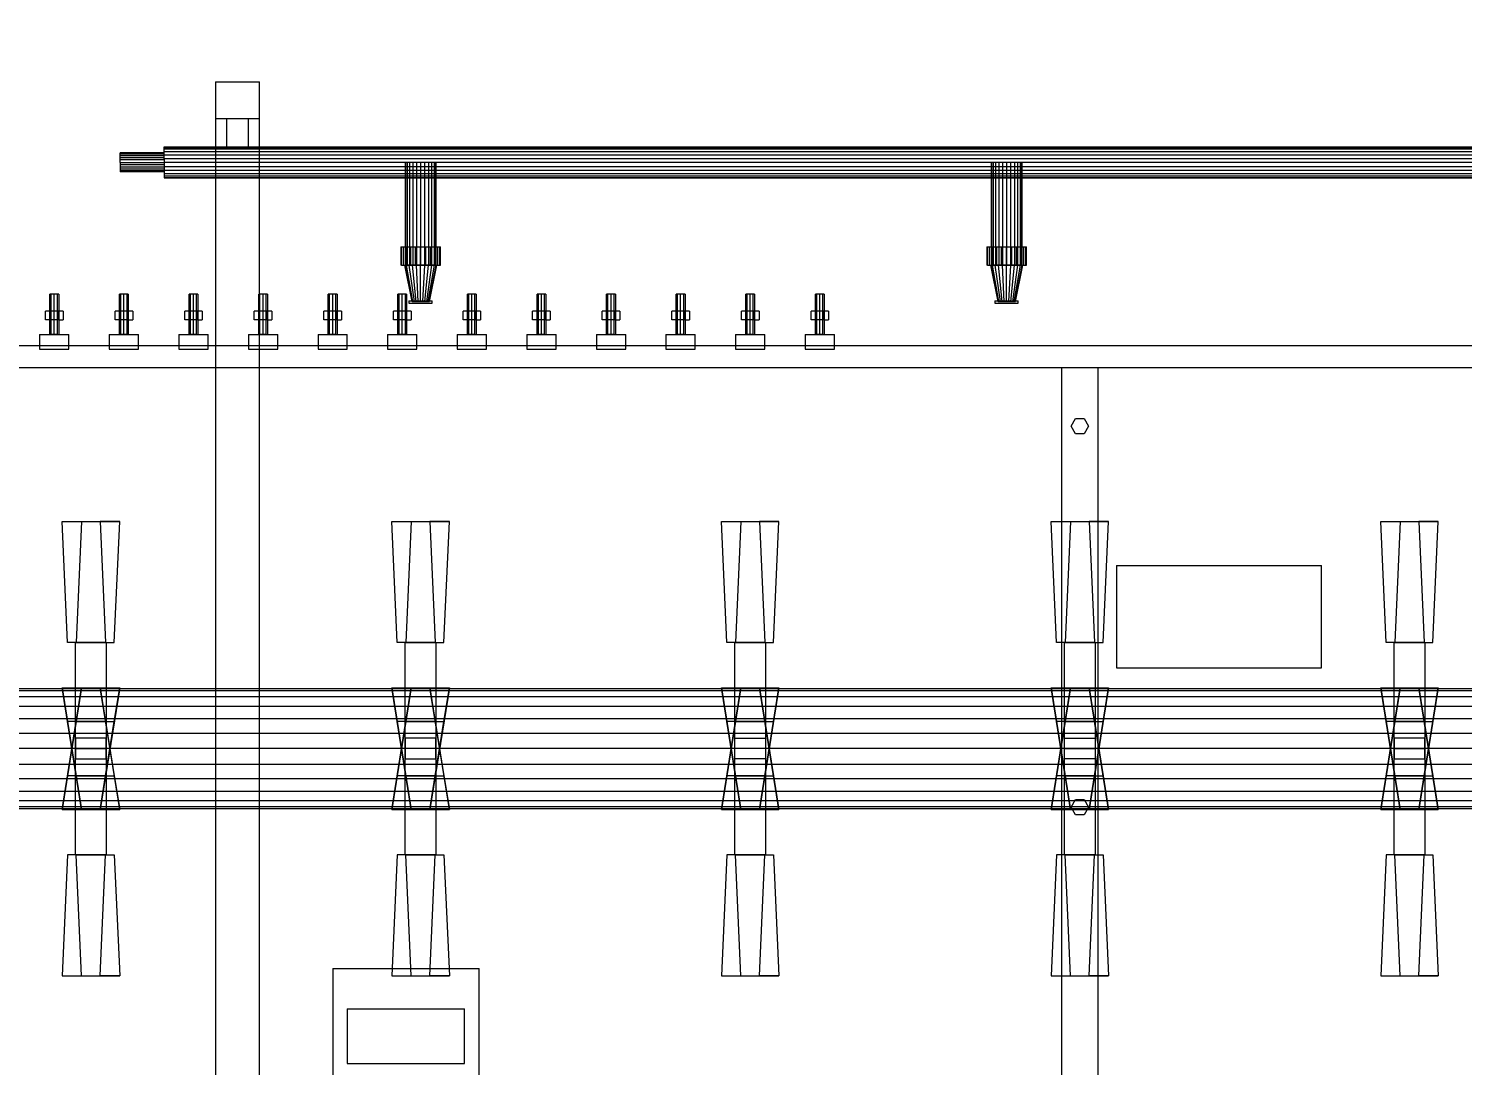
# Model space of a CAD drawing. Header units: millimetres. Extents: x -191664 to 191490, y -197311 to 10263.
# Drawn here: x 3140 to 5097, y -82882 to -81467 of the extents above; entities that cross this region are included whole.
import ezdxf

# ---------------------------------------------------------------- set-up
doc = ezdxf.new("R2010")
doc.units = ezdxf.units.MM
doc.layers.add('DET_mezcladora_lateral', color=7, linetype='Continuous', lineweight=0)
doc.layers.add('R15_COTAS_TRANSPORTE_P', color=1, linetype='Continuous', lineweight=0)
doc.dimstyles.new('PLANTA_20', dxfattribs={"dimtxt": 50, "dimasz": 30, "dimexe": 30, "dimexo": 16, "dimgap": 20, "dimtad": 1, "dimtih": 1, "dimtoh": 1, "dimdec": 1, "dimzin": 0, "dimdsep": 46, "dimcen": 0.09, "dimadec": 0, "dimazin": 0, "dimtfac": 1, "dimtdec": 4, "dimtofl": 0, "dimtmove": 0, "dimatfit": 3, "dimfxl": 1, "dimtolj": 1, "dimtzin": 0, "dimarcsym": 0})

# ---------------------------------------------------------------- blocks, each defined once
blk = doc.blocks.new('*D133')
at = {"layer": 'Defpoints', "color": 0, "transparency": 16777216}
for p in [(439.7, -194148), (217.9, -194406.1), (-500, -194490), (-500, -194490), (500, -194490)]:
    blk.add_point(p, dxfattribs=at)
at = {"layer": 'R15_COTAS_TRANSPORTE_P', "color": 0, "lineweight": -2, "transparency": 16777216}
blk.add_arc((-500, -194490), 722.8, 2.3783, 17.6217, dxfattribs=at)
at = {"layer": 'R15_COTAS_TRANSPORTE_P', "color": 0, "transparency": 16777216}
for points in [[(184.1, -194272.8), (193.6, -194269.6), (179.2, -194242.8)], [(227.1, -194459.9), (217.2, -194460.1), (222.8, -194490)]]:
    blk.add_solid(points, dxfattribs=at)

msp = doc.modelspace()

# ---------------------------------------------------------------- linework, layer by layer
at = {"layer": 'DET_mezcladora_lateral', "color": 139, "true_color": 0x344b58}
for p, q in [((3395, -81540), (3455, -81540)), ((3395, -81540), (3395, -81590)), ((3455, -81590), (3455, -81540)), ((3395, -81590), (3455, -81590)), ((3395, -81590), (3395, -84180)), ((3455, -84180), (3455, -81590)), ((3659, -81839), (3691, -81839)), ((3659, -81839), (3659, -81842)), ((3659, -81842), (3691, -81842)), ((3691, -81842), (3691, -81839)), ((4459, -81839), (4491, -81839)), ((4459, -81839), (4459, -81842)), ((4459, -81842), (4491, -81842)), ((4491, -81842), (4491, -81839)), ((3555, -82750), (3755, -82750)), ((3555, -82750), (3555, -82920)), ((3755, -82920), (3755, -82750))]:
    msp.add_line(p, q, dxfattribs=at)
at = {"layer": 'DET_mezcladora_lateral', "color": 8, "true_color": 0x71848d}
for p, q in [((3410, -81590), (3440, -81590)), ((3410, -81590), (3410, -81628.8)), ((3440, -81628.8), (3440, -81590)), ((3410, -81628.8), (3440, -81628.8))]:
    msp.add_line(p, q, dxfattribs=at)
at = {"layer": 'DET_mezcladora_lateral', "color": 134, "true_color": 0x238fa9}
for p, q in [((3325, -81629.52), (3325, -81628.8)), ((3325, -81628.8), (6375, -81628.8)), ((3325, -81631.64), (3325, -81629.52)), ((3325, -81629.52), (6375, -81629.52)), ((3325, -81635.01), (3325, -81631.64)), ((3325, -81631.64), (6375, -81631.64)), ((3325, -81639.4), (3325, -81635.01)), ((3325, -81635.01), (6375, -81635.01)), ((3325, -81644.51), (3325, -81639.4)), ((3325, -81639.4), (6375, -81639.4)), ((3325, -81644.51), (3325, -81650)), ((3325, -81644.51), (6375, -81644.51)), ((3325, -81650), (3325, -81655.49)), ((6375, -81650), (3325, -81650)), ((3654.52, -81650), (3653.8, -81650)), ((3653.8, -81650), (3653.8, -81790)), ((3656.64, -81650), (3654.52, -81650)), ((3654.52, -81650), (3654.52, -81790)), ((3660.01, -81650), (3656.64, -81650)), ((3656.64, -81650), (3656.64, -81790)), ((3664.4, -81650), (3660.01, -81650)), ((3660.01, -81650), (3660.01, -81790)), ((3669.51, -81650), (3664.4, -81650)), ((3664.4, -81650), (3664.4, -81790)), ((3675, -81650), (3669.51, -81650)), ((3669.51, -81650), (3669.51, -81790)), ((3680.49, -81650), (3675, -81650)), ((3675, -81650), (3675, -81790)), ((3685.6, -81650), (3680.49, -81650)), ((3680.49, -81650), (3680.49, -81790)), ((3689.99, -81650), (3685.6, -81650)), ((3685.6, -81650), (3685.6, -81790)), ((3693.36, -81650), (3689.99, -81650)), ((3689.99, -81650), (3689.99, -81790)), ((3695.48, -81650), (3693.36, -81650)), ((3693.36, -81650), (3693.36, -81790)), ((3695.48, -81650), (3696.2, -81650)), ((3695.48, -81650), (3695.48, -81790)), ((3696.2, -81790), (3696.2, -81650)), ((4454.52, -81650), (4453.8, -81650)), ((4453.8, -81650), (4453.8, -81790)), ((4456.64, -81650), (4454.52, -81650)), ((4454.52, -81650), (4454.52, -81790)), ((4460.01, -81650), (4456.64, -81650)), ((4456.64, -81650), (4456.64, -81790)), ((4464.4, -81650), (4460.01, -81650)), ((4460.01, -81650), (4460.01, -81790)), ((4469.51, -81650), (4464.4, -81650)), ((4464.4, -81650), (4464.4, -81790)), ((4475, -81650), (4469.51, -81650)), ((4469.51, -81650), (4469.51, -81790)), ((4480.49, -81650), (4475, -81650)), ((4475, -81650), (4475, -81790)), ((4485.6, -81650), (4480.49, -81650)), ((4480.49, -81650), (4480.49, -81790)), ((4489.99, -81650), (4485.6, -81650)), ((4485.6, -81650), (4485.6, -81790)), ((4493.36, -81650), (4489.99, -81650)), ((4489.99, -81650), (4489.99, -81790)), ((4495.48, -81650), (4493.36, -81650)), ((4493.36, -81650), (4493.36, -81790)), ((4495.48, -81650), (4496.2, -81650)), ((4495.48, -81650), (4495.48, -81790)), ((4496.2, -81790), (4496.2, -81650)), ((3325, -81655.49), (3325, -81660.6)), ((3325, -81655.49), (6375, -81655.49)), ((3325, -81660.6), (3325, -81664.99)), ((3325, -81660.6), (6375, -81660.6)), ((3325, -81664.99), (3325, -81668.36)), ((3325, -81664.99), (6375, -81664.99)), ((3325, -81668.36), (3325, -81670.48)), ((3325, -81668.36), (6375, -81668.36)), ((3325, -81670.48), (3325, -81671.2)), ((3325, -81670.48), (6375, -81670.48)), ((3325, -81671.2), (6375, -81671.2)), ((3654.52, -81790), (3653.8, -81790)), ((3656.64, -81790), (3654.52, -81790)), ((3660.01, -81790), (3656.64, -81790)), ((3664.4, -81790), (3660.01, -81790)), ((3669.51, -81790), (3664.4, -81790)), ((3675, -81790), (3669.51, -81790)), ((3680.49, -81790), (3675, -81790)), ((3685.6, -81790), (3680.49, -81790)), ((3689.99, -81790), (3685.6, -81790)), ((3693.36, -81790), (3689.99, -81790)), ((3695.48, -81790), (3693.36, -81790)), ((3696.2, -81790), (3695.48, -81790)), ((4454.52, -81790), (4453.8, -81790)), ((4456.64, -81790), (4454.52, -81790)), ((4460.01, -81790), (4456.64, -81790)), ((4464.4, -81790), (4460.01, -81790)), ((4469.51, -81790), (4464.4, -81790)), ((4475, -81790), (4469.51, -81790)), ((4480.49, -81790), (4475, -81790)), ((4485.6, -81790), (4480.49, -81790)), ((4489.99, -81790), (4485.6, -81790)), ((4493.36, -81790), (4489.99, -81790)), ((4495.48, -81790), (4493.36, -81790)), ((4496.2, -81790), (4495.48, -81790))]:
    msp.add_line(p, q, dxfattribs=at)
at = {"layer": 'DET_mezcladora_lateral', "color": 9, "true_color": 0xb9c5c9}
for p, q in [((3265, -81637.44), (3265, -81637)), ((3325, -81637), (3265, -81637)), ((3265, -81638.74), (3265, -81637.44)), ((3325, -81637.44), (3265, -81637.44)), ((3265, -81640.81), (3265, -81638.74)), ((3325, -81638.74), (3265, -81638.74)), ((3265, -81643.5), (3265, -81640.81)), ((3325, -81640.81), (3265, -81640.81)), ((3265, -81646.64), (3265, -81643.5)), ((3325, -81643.5), (3265, -81643.5)), ((3265, -81650), (3265, -81646.64)), ((3325, -81646.64), (3265, -81646.64)), ((3265, -81650), (3265, -81653.36)), ((3265, -81650), (3325, -81650)), ((3325, -81637.44), (3325, -81637)), ((3325, -81638.74), (3325, -81637.44)), ((3325, -81640.81), (3325, -81638.74)), ((3325, -81643.5), (3325, -81640.81)), ((3325, -81646.64), (3325, -81643.5)), ((3325, -81646.64), (3325, -81650)), ((3325, -81650), (3325, -81653.36)), ((3265, -81653.36), (3265, -81656.5)), ((3325, -81653.36), (3265, -81653.36)), ((3265, -81656.5), (3265, -81659.19)), ((3325, -81656.5), (3265, -81656.5)), ((3265, -81659.19), (3265, -81661.26)), ((3325, -81659.19), (3265, -81659.19)), ((3265, -81661.26), (3265, -81662.56)), ((3325, -81661.26), (3265, -81661.26)), ((3265, -81662.56), (3265, -81663)), ((3325, -81662.56), (3265, -81662.56)), ((3325, -81663), (3265, -81663)), ((3325, -81653.36), (3325, -81656.5)), ((3325, -81656.5), (3325, -81659.19)), ((3325, -81659.19), (3325, -81661.26)), ((3325, -81661.26), (3325, -81662.56)), ((3325, -81662.56), (3325, -81663)), ((3648, -81765), (3648.92, -81765)), ((3648, -81765), (3648, -81790)), ((3648.92, -81765), (3651.62, -81765)), ((3648.92, -81790), (3648.92, -81765)), ((3651.62, -81765), (3655.91, -81765)), ((3651.62, -81790), (3651.62, -81765)), ((3655.91, -81765), (3661.5, -81765)), ((3655.91, -81790), (3655.91, -81765)), ((3661.5, -81765), (3668.01, -81765)), ((3661.5, -81790), (3661.5, -81765)), ((3668.01, -81765), (3675, -81765)), ((3668.01, -81790), (3668.01, -81765)), ((3675, -81765), (3681.99, -81765)), ((3675, -81790), (3675, -81765)), ((3681.99, -81765), (3688.5, -81765)), ((3681.99, -81790), (3681.99, -81765)), ((3688.5, -81765), (3694.09, -81765)), ((3688.5, -81790), (3688.5, -81765)), ((3694.09, -81765), (3698.38, -81765)), ((3694.09, -81790), (3694.09, -81765)), ((3698.38, -81765), (3701.08, -81765)), ((3698.38, -81790), (3698.38, -81765)), ((3701.08, -81765), (3702, -81765)), ((3701.08, -81790), (3701.08, -81765)), ((3702, -81790), (3702, -81765)), ((4448, -81765), (4448.92, -81765)), ((4448, -81765), (4448, -81790)), ((4448.92, -81765), (4451.62, -81765)), ((4448.92, -81790), (4448.92, -81765)), ((4451.62, -81765), (4455.91, -81765)), ((4451.62, -81790), (4451.62, -81765)), ((4455.91, -81765), (4461.5, -81765)), ((4455.91, -81790), (4455.91, -81765)), ((4461.5, -81765), (4468.01, -81765)), ((4461.5, -81790), (4461.5, -81765)), ((4468.01, -81765), (4475, -81765)), ((4468.01, -81790), (4468.01, -81765)), ((4475, -81765), (4481.99, -81765)), ((4475, -81790), (4475, -81765)), ((4481.99, -81765), (4488.5, -81765)), ((4481.99, -81790), (4481.99, -81765)), ((4488.5, -81765), (4494.09, -81765)), ((4488.5, -81790), (4488.5, -81765)), ((4494.09, -81765), (4498.38, -81765)), ((4494.09, -81790), (4494.09, -81765)), ((4498.38, -81765), (4501.08, -81765)), ((4498.38, -81790), (4498.38, -81765)), ((4501.08, -81765), (4502, -81765)), ((4501.08, -81790), (4501.08, -81765)), ((4502, -81790), (4502, -81765)), ((3648.92, -81790), (3648, -81790)), ((3648.92, -81790), (3651.62, -81790)), ((3651.62, -81790), (3655.91, -81790)), ((3655.91, -81790), (3661.5, -81790)), ((3661.5, -81790), (3668.01, -81790)), ((3668.01, -81790), (3675, -81790)), ((3675, -81790), (3681.99, -81790)), ((3681.99, -81790), (3688.5, -81790)), ((3688.5, -81790), (3694.09, -81790)), ((3694.09, -81790), (3698.38, -81790)), ((3698.38, -81790), (3701.08, -81790)), ((3701.08, -81790), (3702, -81790)), ((4448.92, -81790), (4448, -81790)), ((4448.92, -81790), (4451.62, -81790)), ((4451.62, -81790), (4455.91, -81790)), ((4455.91, -81790), (4461.5, -81790)), ((4461.5, -81790), (4468.01, -81790)), ((4468.01, -81790), (4475, -81790)), ((4475, -81790), (4481.99, -81790)), ((4481.99, -81790), (4488.5, -81790)), ((4488.5, -81790), (4494.09, -81790)), ((4494.09, -81790), (4498.38, -81790)), ((4498.38, -81790), (4501.08, -81790)), ((4501.08, -81790), (4502, -81790))]:
    msp.add_line(p, q, dxfattribs=at)
at = {"layer": 'DET_mezcladora_lateral', "color": 55, "true_color": 0xb2944d}
for p, q in [((3653, -81790), (3653.75, -81790)), ((3653, -81790), (3663, -81840)), ((3653.75, -81790), (3655.95, -81790)), ((3663.41, -81840), (3653.75, -81790)), ((3655.95, -81790), (3659.44, -81790)), ((3664.61, -81840), (3655.95, -81790)), ((3659.44, -81790), (3664, -81790)), ((3666.51, -81840), (3659.44, -81790)), ((3664, -81790), (3669.31, -81790)), ((3669, -81840), (3664, -81790)), ((3669.31, -81790), (3675, -81790)), ((3671.89, -81840), (3669.31, -81790)), ((3675, -81790), (3680.69, -81790)), ((3675, -81840), (3675, -81790)), ((3678.11, -81840), (3680.69, -81790)), ((3680.69, -81790), (3686, -81790)), ((3681, -81840), (3686, -81790)), ((3683.49, -81840), (3690.56, -81790)), ((3685.39, -81840), (3694.05, -81790)), ((3686, -81790), (3690.56, -81790)), ((3686.59, -81840), (3696.25, -81790)), ((3687, -81840), (3697, -81790)), ((3690.56, -81790), (3694.05, -81790)), ((3694.05, -81790), (3696.25, -81790)), ((3696.25, -81790), (3697, -81790)), ((4453, -81790), (4453.75, -81790)), ((4453, -81790), (4463, -81840)), ((4453.75, -81790), (4455.95, -81790)), ((4463.41, -81840), (4453.75, -81790)), ((4455.95, -81790), (4459.44, -81790)), ((4464.61, -81840), (4455.95, -81790)), ((4459.44, -81790), (4464, -81790)), ((4466.51, -81840), (4459.44, -81790)), ((4464, -81790), (4469.31, -81790)), ((4469, -81840), (4464, -81790)), ((4469.31, -81790), (4475, -81790)), ((4471.89, -81840), (4469.31, -81790)), ((4475, -81790), (4480.69, -81790)), ((4475, -81840), (4475, -81790)), ((4478.11, -81840), (4480.69, -81790)), ((4480.69, -81790), (4486, -81790)), ((4481, -81840), (4486, -81790)), ((4483.49, -81840), (4490.56, -81790)), ((4485.39, -81840), (4494.05, -81790)), ((4486, -81790), (4490.56, -81790)), ((4486.59, -81840), (4496.25, -81790)), ((4487, -81840), (4497, -81790)), ((4490.56, -81790), (4494.05, -81790)), ((4494.05, -81790), (4496.25, -81790)), ((4496.25, -81790), (4497, -81790)), ((3663.41, -81840), (3663, -81840)), ((3663.41, -81840), (3664.61, -81840)), ((3664.61, -81840), (3666.51, -81840)), ((3666.51, -81840), (3669, -81840)), ((3669, -81840), (3671.89, -81840)), ((3671.89, -81840), (3675, -81840)), ((3675, -81840), (3678.11, -81840)), ((3678.11, -81840), (3681, -81840)), ((3681, -81840), (3683.49, -81840)), ((3683.49, -81840), (3685.39, -81840)), ((3685.39, -81840), (3686.59, -81840)), ((3686.59, -81840), (3687, -81840)), ((4463.41, -81840), (4463, -81840)), ((4463.41, -81840), (4464.61, -81840)), ((4464.61, -81840), (4466.51, -81840)), ((4466.51, -81840), (4469, -81840)), ((4469, -81840), (4471.89, -81840)), ((4471.89, -81840), (4475, -81840)), ((4475, -81840), (4478.11, -81840)), ((4478.11, -81840), (4481, -81840)), ((4481, -81840), (4483.49, -81840)), ((4483.49, -81840), (4485.39, -81840)), ((4485.39, -81840), (4486.59, -81840)), ((4486.59, -81840), (4487, -81840))]:
    msp.add_line(p, q, dxfattribs=at)
at = {"layer": 'DET_mezcladora_lateral', "color": 149, "true_color": 0x3c4245}
for p, q in [((3170.76, -81830), (3169, -81830)), ((3169, -81885), (3169, -81830)), ((3175, -81830), (3170.76, -81830)), ((3170.76, -81885), (3170.76, -81830)), ((3179.24, -81830), (3175, -81830)), ((3175, -81885), (3175, -81830)), ((3181, -81830), (3179.24, -81830)), ((3179.24, -81885), (3179.24, -81830)), ((3181, -81830), (3181, -81885)), ((3265.76, -81830), (3264, -81830)), ((3264, -81885), (3264, -81830)), ((3270, -81830), (3265.76, -81830)), ((3265.76, -81885), (3265.76, -81830)), ((3274.24, -81830), (3270, -81830)), ((3270, -81885), (3270, -81830)), ((3276, -81830), (3274.24, -81830)), ((3274.24, -81885), (3274.24, -81830)), ((3276, -81830), (3276, -81885)), ((3360.76, -81830), (3359, -81830)), ((3359, -81885), (3359, -81830)), ((3365, -81830), (3360.76, -81830)), ((3360.76, -81885), (3360.76, -81830)), ((3369.24, -81830), (3365, -81830)), ((3365, -81885), (3365, -81830)), ((3371, -81830), (3369.24, -81830)), ((3369.24, -81885), (3369.24, -81830)), ((3371, -81830), (3371, -81885)), ((3455.76, -81830), (3454, -81830)), ((3454, -81885), (3454, -81830)), ((3460, -81830), (3455.76, -81830)), ((3455.76, -81885), (3455.76, -81830)), ((3464.24, -81830), (3460, -81830)), ((3460, -81885), (3460, -81830)), ((3466, -81830), (3464.24, -81830)), ((3464.24, -81885), (3464.24, -81830)), ((3466, -81830), (3466, -81885)), ((3550.76, -81830), (3549, -81830)), ((3549, -81885), (3549, -81830)), ((3555, -81830), (3550.76, -81830)), ((3550.76, -81885), (3550.76, -81830)), ((3559.24, -81830), (3555, -81830)), ((3555, -81885), (3555, -81830)), ((3561, -81830), (3559.24, -81830)), ((3559.24, -81885), (3559.24, -81830)), ((3561, -81830), (3561, -81885)), ((3645.76, -81830), (3644, -81830)), ((3644, -81885), (3644, -81830)), ((3650, -81830), (3645.76, -81830)), ((3645.76, -81885), (3645.76, -81830)), ((3654.24, -81830), (3650, -81830)), ((3650, -81885), (3650, -81830)), ((3656, -81830), (3654.24, -81830)), ((3654.24, -81885), (3654.24, -81830)), ((3656, -81830), (3656, -81885)), ((3740.76, -81830), (3739, -81830)), ((3739, -81885), (3739, -81830)), ((3745, -81830), (3740.76, -81830)), ((3740.76, -81885), (3740.76, -81830)), ((3749.24, -81830), (3745, -81830)), ((3745, -81885), (3745, -81830)), ((3751, -81830), (3749.24, -81830)), ((3749.24, -81885), (3749.24, -81830)), ((3751, -81830), (3751, -81885)), ((3835.76, -81830), (3834, -81830)), ((3834, -81885), (3834, -81830)), ((3840, -81830), (3835.76, -81830)), ((3835.76, -81885), (3835.76, -81830)), ((3844.24, -81830), (3840, -81830)), ((3840, -81885), (3840, -81830)), ((3846, -81830), (3844.24, -81830)), ((3844.24, -81885), (3844.24, -81830)), ((3846, -81830), (3846, -81885)), ((3930.76, -81830), (3929, -81830)), ((3929, -81885), (3929, -81830)), ((3935, -81830), (3930.76, -81830)), ((3930.76, -81885), (3930.76, -81830)), ((3939.24, -81830), (3935, -81830)), ((3935, -81885), (3935, -81830)), ((3941, -81830), (3939.24, -81830)), ((3939.24, -81885), (3939.24, -81830)), ((3941, -81830), (3941, -81885)), ((4025.76, -81830), (4024, -81830)), ((4024, -81885), (4024, -81830)), ((4030, -81830), (4025.76, -81830)), ((4025.76, -81885), (4025.76, -81830)), ((4034.24, -81830), (4030, -81830)), ((4030, -81885), (4030, -81830)), ((4036, -81830), (4034.24, -81830)), ((4034.24, -81885), (4034.24, -81830)), ((4036, -81830), (4036, -81885)), ((4120.76, -81830), (4119, -81830)), ((4119, -81885), (4119, -81830)), ((4125, -81830), (4120.76, -81830)), ((4120.76, -81885), (4120.76, -81830)), ((4129.24, -81830), (4125, -81830)), ((4125, -81885), (4125, -81830)), ((4131, -81830), (4129.24, -81830)), ((4129.24, -81885), (4129.24, -81830)), ((4131, -81830), (4131, -81885)), ((4215.76, -81830), (4214, -81830)), ((4214, -81885), (4214, -81830)), ((4220, -81830), (4215.76, -81830)), ((4215.76, -81885), (4215.76, -81830)), ((4224.24, -81830), (4220, -81830)), ((4220, -81885), (4220, -81830)), ((4226, -81830), (4224.24, -81830)), ((4224.24, -81885), (4224.24, -81830)), ((4226, -81830), (4226, -81885)), ((3170.76, -81885), (3169, -81885)), ((3175, -81885), (3170.76, -81885)), ((3179.24, -81885), (3175, -81885)), ((3179.24, -81885), (3181, -81885)), ((3265.76, -81885), (3264, -81885)), ((3270, -81885), (3265.76, -81885)), ((3274.24, -81885), (3270, -81885)), ((3274.24, -81885), (3276, -81885)), ((3360.76, -81885), (3359, -81885)), ((3365, -81885), (3360.76, -81885)), ((3369.24, -81885), (3365, -81885)), ((3369.24, -81885), (3371, -81885)), ((3455.76, -81885), (3454, -81885)), ((3460, -81885), (3455.76, -81885)), ((3464.24, -81885), (3460, -81885)), ((3464.24, -81885), (3466, -81885)), ((3550.76, -81885), (3549, -81885)), ((3555, -81885), (3550.76, -81885)), ((3559.24, -81885), (3555, -81885)), ((3559.24, -81885), (3561, -81885)), ((3645.76, -81885), (3644, -81885)), ((3650, -81885), (3645.76, -81885)), ((3654.24, -81885), (3650, -81885)), ((3654.24, -81885), (3656, -81885)), ((3740.76, -81885), (3739, -81885)), ((3745, -81885), (3740.76, -81885)), ((3749.24, -81885), (3745, -81885)), ((3749.24, -81885), (3751, -81885)), ((3835.76, -81885), (3834, -81885)), ((3840, -81885), (3835.76, -81885)), ((3844.24, -81885), (3840, -81885)), ((3844.24, -81885), (3846, -81885)), ((3930.76, -81885), (3929, -81885)), ((3935, -81885), (3930.76, -81885)), ((3939.24, -81885), (3935, -81885)), ((3939.24, -81885), (3941, -81885)), ((4025.76, -81885), (4024, -81885)), ((4030, -81885), (4025.76, -81885)), ((4034.24, -81885), (4030, -81885)), ((4034.24, -81885), (4036, -81885)), ((4120.76, -81885), (4119, -81885)), ((4125, -81885), (4120.76, -81885)), ((4129.24, -81885), (4125, -81885)), ((4129.24, -81885), (4131, -81885)), ((4215.76, -81885), (4214, -81885)), ((4220, -81885), (4215.76, -81885)), ((4224.24, -81885), (4220, -81885)), ((4224.24, -81885), (4226, -81885)), ((4563, -82010), (4569, -81999.61)), ((4569, -81999.61), (4581, -81999.61)), ((4581, -81999.61), (4587, -82010)), ((4569, -82020.39), (4563, -82010)), ((4581, -82020.39), (4569, -82020.39)), ((4587, -82010), (4581, -82020.39)), ((4563, -82530), (4569, -82519.61)), ((4569, -82540.39), (4563, -82530)), ((4569, -82519.61), (4581, -82519.61)), ((4581, -82519.61), (4587, -82530)), ((4587, -82530), (4581, -82540.39)), ((4581, -82540.39), (4569, -82540.39))]:
    msp.add_line(p, q, dxfattribs=at)
at = {"layer": 'DET_mezcladora_lateral', "color": 43, "true_color": 0xe7bf45}
for p, q in [((3169, -81853), (3163, -81853)), ((3163, -81865), (3163, -81853)), ((3169, -81865), (3163, -81865)), ((3181, -81853), (3169, -81853)), ((3169, -81865), (3169, -81853)), ((3181, -81865), (3169, -81865)), ((3187, -81853), (3181, -81853)), ((3181, -81865), (3181, -81853)), ((3181, -81865), (3187, -81865)), ((3187, -81853), (3187, -81865)), ((3264, -81853), (3258, -81853)), ((3258, -81865), (3258, -81853)), ((3264, -81865), (3258, -81865)), ((3276, -81853), (3264, -81853)), ((3264, -81865), (3264, -81853)), ((3276, -81865), (3264, -81865)), ((3282, -81853), (3276, -81853)), ((3276, -81865), (3276, -81853)), ((3276, -81865), (3282, -81865)), ((3282, -81853), (3282, -81865)), ((3359, -81853), (3353, -81853)), ((3353, -81865), (3353, -81853)), ((3359, -81865), (3353, -81865)), ((3371, -81853), (3359, -81853)), ((3359, -81865), (3359, -81853)), ((3371, -81865), (3359, -81865)), ((3377, -81853), (3371, -81853)), ((3371, -81865), (3371, -81853)), ((3371, -81865), (3377, -81865)), ((3377, -81853), (3377, -81865)), ((3454, -81853), (3448, -81853)), ((3448, -81865), (3448, -81853)), ((3454, -81865), (3448, -81865)), ((3466, -81853), (3454, -81853)), ((3454, -81865), (3454, -81853)), ((3466, -81865), (3454, -81865)), ((3472, -81853), (3466, -81853)), ((3466, -81865), (3466, -81853)), ((3466, -81865), (3472, -81865)), ((3472, -81853), (3472, -81865)), ((3549, -81853), (3543, -81853)), ((3543, -81865), (3543, -81853)), ((3549, -81865), (3543, -81865)), ((3561, -81853), (3549, -81853)), ((3549, -81865), (3549, -81853)), ((3561, -81865), (3549, -81865)), ((3567, -81853), (3561, -81853)), ((3561, -81865), (3561, -81853)), ((3561, -81865), (3567, -81865)), ((3567, -81853), (3567, -81865)), ((3644, -81853), (3638, -81853)), ((3638, -81865), (3638, -81853)), ((3644, -81865), (3638, -81865)), ((3656, -81853), (3644, -81853)), ((3644, -81865), (3644, -81853)), ((3656, -81865), (3644, -81865)), ((3662, -81853), (3656, -81853)), ((3656, -81865), (3656, -81853)), ((3656, -81865), (3662, -81865)), ((3662, -81853), (3662, -81865)), ((3739, -81853), (3733, -81853)), ((3733, -81865), (3733, -81853)), ((3739, -81865), (3733, -81865)), ((3751, -81853), (3739, -81853)), ((3739, -81865), (3739, -81853)), ((3751, -81865), (3739, -81865)), ((3757, -81853), (3751, -81853)), ((3751, -81865), (3751, -81853)), ((3751, -81865), (3757, -81865)), ((3757, -81853), (3757, -81865)), ((3834, -81853), (3828, -81853)), ((3828, -81865), (3828, -81853)), ((3834, -81865), (3828, -81865)), ((3846, -81853), (3834, -81853)), ((3834, -81865), (3834, -81853)), ((3846, -81865), (3834, -81865)), ((3852, -81853), (3846, -81853)), ((3846, -81865), (3846, -81853)), ((3846, -81865), (3852, -81865)), ((3852, -81853), (3852, -81865)), ((3929, -81853), (3923, -81853)), ((3923, -81865), (3923, -81853)), ((3929, -81865), (3923, -81865)), ((3941, -81853), (3929, -81853)), ((3929, -81865), (3929, -81853)), ((3941, -81865), (3929, -81865)), ((3947, -81853), (3941, -81853)), ((3941, -81865), (3941, -81853)), ((3941, -81865), (3947, -81865)), ((3947, -81853), (3947, -81865)), ((4024, -81853), (4018, -81853)), ((4018, -81865), (4018, -81853)), ((4024, -81865), (4018, -81865)), ((4036, -81853), (4024, -81853)), ((4024, -81865), (4024, -81853)), ((4036, -81865), (4024, -81865)), ((4042, -81853), (4036, -81853)), ((4036, -81865), (4036, -81853)), ((4036, -81865), (4042, -81865)), ((4042, -81853), (4042, -81865)), ((4119, -81853), (4113, -81853)), ((4113, -81865), (4113, -81853)), ((4119, -81865), (4113, -81865)), ((4131, -81853), (4119, -81853)), ((4119, -81865), (4119, -81853)), ((4131, -81865), (4119, -81865)), ((4137, -81853), (4131, -81853)), ((4131, -81865), (4131, -81853)), ((4131, -81865), (4137, -81865)), ((4137, -81853), (4137, -81865)), ((4214, -81853), (4208, -81853)), ((4208, -81865), (4208, -81853)), ((4214, -81865), (4208, -81865)), ((4226, -81853), (4214, -81853)), ((4214, -81865), (4214, -81853)), ((4226, -81865), (4214, -81865)), ((4232, -81853), (4226, -81853)), ((4226, -81865), (4226, -81853)), ((4226, -81865), (4232, -81865)), ((4232, -81853), (4232, -81865))]:
    msp.add_line(p, q, dxfattribs=at)
at = {"layer": 'DET_mezcladora_lateral', "color": 251, "true_color": 0x64686b}
for p, q in [((3155, -81885), (3195, -81885)), ((3155, -81885), (3155, -81905)), ((3195, -81905), (3195, -81885)), ((3250, -81885), (3290, -81885)), ((3250, -81885), (3250, -81905)), ((3290, -81905), (3290, -81885)), ((3345, -81885), (3385, -81885)), ((3345, -81885), (3345, -81905)), ((3385, -81905), (3385, -81885)), ((3440, -81885), (3480, -81885)), ((3440, -81885), (3440, -81905)), ((3480, -81905), (3480, -81885)), ((3535, -81885), (3575, -81885)), ((3535, -81885), (3535, -81905)), ((3575, -81905), (3575, -81885)), ((3630, -81885), (3670, -81885)), ((3630, -81885), (3630, -81905)), ((3670, -81905), (3670, -81885)), ((3725, -81885), (3765, -81885)), ((3725, -81885), (3725, -81905)), ((3765, -81905), (3765, -81885)), ((3820, -81885), (3860, -81885)), ((3820, -81885), (3820, -81905)), ((3860, -81905), (3860, -81885)), ((3915, -81885), (3955, -81885)), ((3915, -81885), (3915, -81905)), ((3955, -81905), (3955, -81885)), ((4010, -81885), (4050, -81885)), ((4010, -81885), (4010, -81905)), ((4050, -81905), (4050, -81885)), ((4105, -81885), (4145, -81885)), ((4105, -81885), (4105, -81905)), ((4145, -81905), (4145, -81885)), ((4200, -81885), (4240, -81885)), ((4200, -81885), (4200, -81905)), ((4240, -81905), (4240, -81885)), ((3155, -81905), (3195, -81905)), ((3250, -81905), (3290, -81905)), ((3345, -81905), (3385, -81905)), ((3440, -81905), (3480, -81905)), ((3535, -81905), (3575, -81905)), ((3630, -81905), (3670, -81905)), ((3725, -81905), (3765, -81905)), ((3820, -81905), (3860, -81905)), ((3915, -81905), (3955, -81905)), ((4010, -81905), (4050, -81905)), ((4105, -81905), (4145, -81905)), ((4200, -81905), (4240, -81905))]:
    msp.add_line(p, q, dxfattribs=at)
at = {"layer": 'DET_mezcladora_lateral', "color": 252, "true_color": 0x8b8c91}
msp.add_line((1475, -81900), (7675, -81900), dxfattribs=at)
at = {"layer": 'DET_mezcladora_lateral', "color": 9, "true_color": 0xc6c9c8}
for p, q in [((1475, -81930), (7675, -81930)), ((4550, -81930), (4600, -81930)), ((4550, -81930), (4550, -82960)), ((4600, -82960), (4600, -81930)), ((3246, -82305), (3204, -82305)), ((3204, -82450), (3204, -82305)), ((3246, -82305), (3246, -82450)), ((3696, -82305), (3654, -82305)), ((3654, -82450), (3654, -82305)), ((3696, -82305), (3696, -82450)), ((4146, -82305), (4104, -82305)), ((4104, -82450), (4104, -82305)), ((4146, -82305), (4146, -82450)), ((4596, -82305), (4554, -82305)), ((4554, -82450), (4554, -82305)), ((4596, -82305), (4596, -82450)), ((5046, -82305), (5004, -82305)), ((5004, -82450), (5004, -82305)), ((5046, -82305), (5046, -82450)), ((3204, -82436), (3204, -82464)), ((3246, -82436), (3204, -82436)), ((3204, -82450), (3246, -82450)), ((3204, -82595), (3204, -82450)), ((3246, -82464), (3246, -82436)), ((3246, -82450), (3246, -82595)), ((3654, -82436), (3654, -82464)), ((3696, -82436), (3654, -82436)), ((3696, -82450), (3654, -82450)), ((3654, -82595), (3654, -82450)), ((3696, -82464), (3696, -82436)), ((3696, -82450), (3696, -82595)), ((4104, -82464), (4104, -82436)), ((4104, -82436), (4146, -82436)), ((4146, -82450), (4104, -82450)), ((4104, -82595), (4104, -82450)), ((4146, -82436), (4146, -82464)), ((4146, -82450), (4146, -82595)), ((4554, -82464), (4554, -82436)), ((4554, -82436), (4596, -82436)), ((4554, -82450), (4596, -82450)), ((4554, -82595), (4554, -82450)), ((4596, -82436), (4596, -82464)), ((4596, -82450), (4596, -82595)), ((5004, -82436), (5004, -82464)), ((5046, -82436), (5004, -82436)), ((5004, -82450), (5046, -82450)), ((5004, -82595), (5004, -82450)), ((5046, -82464), (5046, -82436)), ((5046, -82450), (5046, -82595)), ((3204, -82464), (3246, -82464)), ((3654, -82464), (3696, -82464)), ((4146, -82464), (4104, -82464)), ((4596, -82464), (4554, -82464)), ((5004, -82464), (5046, -82464)), ((3204, -82595), (3246, -82595)), ((3654, -82595), (3696, -82595)), ((4104, -82595), (4146, -82595)), ((4554, -82595), (4596, -82595)), ((5004, -82595), (5046, -82595))]:
    msp.add_line(p, q, dxfattribs=at)
at = {"layer": 'DET_mezcladora_lateral', "color": 254, "true_color": 0xdce0df}
for p, q in [((3193.08, -82305), (3185.72, -82140)), ((3185.72, -82140), (3212.28, -82140)), ((3185.72, -82140), (3237.72, -82140)), ((3212.28, -82140), (3204.92, -82305)), ((3212.28, -82140), (3264.28, -82140)), ((3264.28, -82140), (3237.72, -82140)), ((3237.72, -82140), (3245.08, -82305)), ((3256.92, -82305), (3264.28, -82140)), ((3643.08, -82305), (3635.72, -82140)), ((3635.72, -82140), (3662.28, -82140)), ((3635.72, -82140), (3687.72, -82140)), ((3662.28, -82140), (3654.92, -82305)), ((3662.28, -82140), (3714.28, -82140)), ((3714.28, -82140), (3687.72, -82140)), ((3687.72, -82140), (3695.08, -82305)), ((3706.92, -82305), (3714.28, -82140)), ((4093.08, -82305), (4085.72, -82140)), ((4085.72, -82140), (4112.28, -82140)), ((4085.72, -82140), (4137.72, -82140)), ((4112.28, -82140), (4104.92, -82305)), ((4112.28, -82140), (4164.28, -82140)), ((4164.28, -82140), (4137.72, -82140)), ((4137.72, -82140), (4145.08, -82305)), ((4156.92, -82305), (4164.28, -82140)), ((4543.08, -82305), (4535.72, -82140)), ((4535.72, -82140), (4562.28, -82140)), ((4535.72, -82140), (4587.72, -82140)), ((4562.28, -82140), (4554.92, -82305)), ((4562.28, -82140), (4614.28, -82140)), ((4614.28, -82140), (4587.72, -82140)), ((4587.72, -82140), (4595.08, -82305)), ((4606.92, -82305), (4614.28, -82140)), ((4993.08, -82305), (4985.72, -82140)), ((4985.72, -82140), (5012.28, -82140)), ((4985.72, -82140), (5037.72, -82140)), ((5012.28, -82140), (5004.92, -82305)), ((5012.28, -82140), (5064.28, -82140)), ((5064.28, -82140), (5037.72, -82140)), ((5037.72, -82140), (5045.08, -82305)), ((5056.92, -82305), (5064.28, -82140)), ((4625, -82200), (4905, -82200)), ((4625, -82200), (4625, -82340)), ((4905, -82340), (4905, -82200)), ((3204.92, -82305), (3193.08, -82305)), ((3245.08, -82305), (3193.08, -82305)), ((3204.92, -82305), (3256.92, -82305)), ((3245.08, -82305), (3256.92, -82305)), ((3654.92, -82305), (3643.08, -82305)), ((3695.08, -82305), (3643.08, -82305)), ((3654.92, -82305), (3706.92, -82305)), ((3695.08, -82305), (3706.92, -82305)), ((4104.92, -82305), (4093.08, -82305)), ((4145.08, -82305), (4093.08, -82305)), ((4104.92, -82305), (4156.92, -82305)), ((4145.08, -82305), (4156.92, -82305)), ((4554.92, -82305), (4543.08, -82305)), ((4595.08, -82305), (4543.08, -82305)), ((4554.92, -82305), (4606.92, -82305)), ((4595.08, -82305), (4606.92, -82305)), ((5004.92, -82305), (4993.08, -82305)), ((5045.08, -82305), (4993.08, -82305)), ((5004.92, -82305), (5056.92, -82305)), ((5045.08, -82305), (5056.92, -82305)), ((4625, -82340), (4905, -82340)), ((1315, -82368), (7835, -82368)), ((1315, -82370.79), (7835, -82370.79)), ((3185.72, -82533), (3212.28, -82367)), ((3193.08, -82413), (3185.72, -82367)), ((3185.72, -82367), (3212.28, -82533)), ((3185.72, -82367), (3237.72, -82367)), ((3212.28, -82367), (3204.92, -82413)), ((3212.28, -82367), (3264.28, -82367)), ((3264.28, -82367), (3237.72, -82533)), ((3264.28, -82533), (3237.72, -82367)), ((3237.72, -82367), (3245.08, -82413)), ((3256.92, -82413), (3264.28, -82367)), ((3635.72, -82533), (3662.28, -82367)), ((3643.08, -82413), (3635.72, -82367)), ((3635.72, -82367), (3662.28, -82533)), ((3635.72, -82367), (3687.72, -82367)), ((3662.28, -82367), (3654.92, -82413)), ((3662.28, -82367), (3714.28, -82367)), ((3714.28, -82367), (3687.72, -82533)), ((3714.28, -82533), (3687.72, -82367)), ((3687.72, -82367), (3695.08, -82413)), ((3706.92, -82413), (3714.28, -82367)), ((4093.08, -82413), (4085.72, -82367)), ((4085.72, -82367), (4112.28, -82533)), ((4085.72, -82367), (4137.72, -82367)), ((4085.72, -82533), (4112.28, -82367)), ((4112.28, -82367), (4104.92, -82413)), ((4112.28, -82367), (4164.28, -82367)), ((4164.28, -82533), (4137.72, -82367)), ((4137.72, -82367), (4145.08, -82413)), ((4164.28, -82367), (4137.72, -82533)), ((4156.92, -82413), (4164.28, -82367)), ((4543.08, -82413), (4535.72, -82367)), ((4535.72, -82367), (4562.28, -82533)), ((4535.72, -82367), (4587.72, -82367)), ((4535.72, -82533), (4562.28, -82367)), ((4562.28, -82367), (4554.92, -82413)), ((4562.28, -82367), (4614.28, -82367)), ((4614.28, -82533), (4587.72, -82367)), ((4587.72, -82367), (4595.08, -82413)), ((4614.28, -82367), (4587.72, -82533)), ((4606.92, -82413), (4614.28, -82367)), ((4985.72, -82533), (5012.28, -82367)), ((4993.08, -82413), (4985.72, -82367)), ((4985.72, -82367), (5012.28, -82533)), ((4985.72, -82367), (5037.72, -82367)), ((5012.28, -82367), (5004.92, -82413)), ((5012.28, -82367), (5064.28, -82367)), ((5064.28, -82367), (5037.72, -82533)), ((5064.28, -82533), (5037.72, -82367)), ((5037.72, -82367), (5045.08, -82413)), ((5056.92, -82413), (5064.28, -82367)), ((1315, -82378.99), (7835, -82378.99)), ((1315, -82392.02), (7835, -82392.02)), ((1315, -82409), (7835, -82409)), ((3204.92, -82413), (3193.08, -82487)), ((3204.92, -82487), (3193.08, -82413)), ((3245.08, -82413), (3193.08, -82413)), ((3204.92, -82413), (3256.92, -82413)), ((3245.08, -82487), (3256.92, -82413)), ((3245.08, -82413), (3256.92, -82487)), ((3654.92, -82413), (3643.08, -82487)), ((3654.92, -82487), (3643.08, -82413)), ((3695.08, -82413), (3643.08, -82413)), ((3654.92, -82413), (3706.92, -82413)), ((3695.08, -82487), (3706.92, -82413)), ((3695.08, -82413), (3706.92, -82487)), ((4104.92, -82487), (4093.08, -82413)), ((4145.08, -82413), (4093.08, -82413)), ((4104.92, -82413), (4093.08, -82487)), ((4104.92, -82413), (4156.92, -82413)), ((4145.08, -82413), (4156.92, -82487)), ((4145.08, -82487), (4156.92, -82413)), ((4554.92, -82487), (4543.08, -82413)), ((4595.08, -82413), (4543.08, -82413)), ((4554.92, -82413), (4543.08, -82487)), ((4554.92, -82413), (4606.92, -82413)), ((4595.08, -82413), (4606.92, -82487)), ((4595.08, -82487), (4606.92, -82413)), ((5004.92, -82413), (4993.08, -82487)), ((5004.92, -82487), (4993.08, -82413)), ((5045.08, -82413), (4993.08, -82413)), ((5004.92, -82413), (5056.92, -82413)), ((5045.08, -82487), (5056.92, -82413)), ((5045.08, -82413), (5056.92, -82487)), ((1315, -82428.78), (7835, -82428.78)), ((7835, -82450), (1315, -82450)), ((1315, -82471.22), (7835, -82471.22)), ((1315, -82491), (7835, -82491)), ((3193.08, -82487), (3185.72, -82533)), ((3245.08, -82487), (3193.08, -82487)), ((3212.28, -82533), (3204.92, -82487)), ((3204.92, -82487), (3256.92, -82487)), ((3237.72, -82533), (3245.08, -82487)), ((3256.92, -82487), (3264.28, -82533)), ((3643.08, -82487), (3635.72, -82533)), ((3695.08, -82487), (3643.08, -82487)), ((3662.28, -82533), (3654.92, -82487)), ((3654.92, -82487), (3706.92, -82487)), ((3687.72, -82533), (3695.08, -82487)), ((3706.92, -82487), (3714.28, -82533)), ((4093.08, -82487), (4085.72, -82533)), ((4145.08, -82487), (4093.08, -82487)), ((4112.28, -82533), (4104.92, -82487)), ((4104.92, -82487), (4156.92, -82487)), ((4137.72, -82533), (4145.08, -82487)), ((4156.92, -82487), (4164.28, -82533)), ((4543.08, -82487), (4535.72, -82533)), ((4595.08, -82487), (4543.08, -82487)), ((4562.28, -82533), (4554.92, -82487)), ((4554.92, -82487), (4606.92, -82487)), ((4587.72, -82533), (4595.08, -82487)), ((4606.92, -82487), (4614.28, -82533)), ((4993.08, -82487), (4985.72, -82533)), ((5045.08, -82487), (4993.08, -82487)), ((5012.28, -82533), (5004.92, -82487)), ((5004.92, -82487), (5056.92, -82487)), ((5037.72, -82533), (5045.08, -82487)), ((5056.92, -82487), (5064.28, -82533)), ((1315, -82507.98), (7835, -82507.98)), ((1315, -82521.01), (7835, -82521.01)), ((1315, -82529.21), (7835, -82529.21)), ((1315, -82532), (7835, -82532)), ((3185.72, -82533), (3237.72, -82533)), ((3212.28, -82533), (3264.28, -82533)), ((3635.72, -82533), (3687.72, -82533)), ((3662.28, -82533), (3714.28, -82533)), ((4085.72, -82533), (4137.72, -82533)), ((4112.28, -82533), (4164.28, -82533)), ((4535.72, -82533), (4587.72, -82533)), ((4562.28, -82533), (4614.28, -82533)), ((4985.72, -82533), (5037.72, -82533)), ((5012.28, -82533), (5064.28, -82533)), ((3193.08, -82595), (3185.72, -82760)), ((3204.92, -82595), (3193.08, -82595)), ((3245.08, -82595), (3193.08, -82595)), ((3212.28, -82760), (3204.92, -82595)), ((3204.92, -82595), (3256.92, -82595)), ((3237.72, -82760), (3245.08, -82595)), ((3245.08, -82595), (3256.92, -82595)), ((3256.92, -82595), (3264.28, -82760)), ((3643.08, -82595), (3635.72, -82760)), ((3654.92, -82595), (3643.08, -82595)), ((3695.08, -82595), (3643.08, -82595)), ((3662.28, -82760), (3654.92, -82595)), ((3654.92, -82595), (3706.92, -82595)), ((3687.72, -82760), (3695.08, -82595)), ((3695.08, -82595), (3706.92, -82595)), ((3706.92, -82595), (3714.28, -82760)), ((4093.08, -82595), (4085.72, -82760)), ((4104.92, -82595), (4093.08, -82595)), ((4145.08, -82595), (4093.08, -82595)), ((4112.28, -82760), (4104.92, -82595)), ((4104.92, -82595), (4156.92, -82595)), ((4137.72, -82760), (4145.08, -82595)), ((4145.08, -82595), (4156.92, -82595)), ((4156.92, -82595), (4164.28, -82760)), ((4543.08, -82595), (4535.72, -82760)), ((4554.92, -82595), (4543.08, -82595)), ((4595.08, -82595), (4543.08, -82595)), ((4562.28, -82760), (4554.92, -82595)), ((4554.92, -82595), (4606.92, -82595)), ((4587.72, -82760), (4595.08, -82595)), ((4595.08, -82595), (4606.92, -82595)), ((4606.92, -82595), (4614.28, -82760)), ((4993.08, -82595), (4985.72, -82760)), ((5004.92, -82595), (4993.08, -82595)), ((5045.08, -82595), (4993.08, -82595)), ((5012.28, -82760), (5004.92, -82595)), ((5004.92, -82595), (5056.92, -82595)), ((5037.72, -82760), (5045.08, -82595)), ((5045.08, -82595), (5056.92, -82595)), ((5056.92, -82595), (5064.28, -82760)), ((3185.72, -82760), (3212.28, -82760)), ((3185.72, -82760), (3237.72, -82760)), ((3212.28, -82760), (3264.28, -82760)), ((3264.28, -82760), (3237.72, -82760)), ((3635.72, -82760), (3662.28, -82760)), ((3635.72, -82760), (3687.72, -82760)), ((3662.28, -82760), (3714.28, -82760)), ((3714.28, -82760), (3687.72, -82760)), ((4085.72, -82760), (4112.28, -82760)), ((4085.72, -82760), (4137.72, -82760)), ((4112.28, -82760), (4164.28, -82760)), ((4164.28, -82760), (4137.72, -82760)), ((4535.72, -82760), (4562.28, -82760)), ((4535.72, -82760), (4587.72, -82760)), ((4562.28, -82760), (4614.28, -82760)), ((4614.28, -82760), (4587.72, -82760)), ((4985.72, -82760), (5012.28, -82760)), ((4985.72, -82760), (5037.72, -82760)), ((5012.28, -82760), (5064.28, -82760)), ((5064.28, -82760), (5037.72, -82760))]:
    msp.add_line(p, q, dxfattribs=at)
at = {"layer": 'DET_mezcladora_lateral', "color": 123, "true_color": 0x86bdb6}
for p, q in [((3575, -82805), (3735, -82805)), ((3575, -82805), (3575, -82880)), ((3735, -82880), (3735, -82805)), ((3575, -82880), (3735, -82880))]:
    msp.add_line(p, q, dxfattribs=at)

# ---------------------------------------------------------------- dimensions: what is measured, and where the dimension line sits
at = {"layer": 'R15_COTAS_TRANSPORTE_P'}
dim = msp.add_angular_dim_2l(base=(217.89, -194406.09), line1=((-500, -194490), (500, -194490)), line2=((-500, -194490), (439.69, -194147.98)), dimstyle='PLANTA_20', dxfattribs=at)
dim.commit()
dim.dimension.update_dxf_attribs({"geometry": '*D133', "text_midpoint": (191490.46, -33543.69)})

doc.saveas('drawing.dxf')
